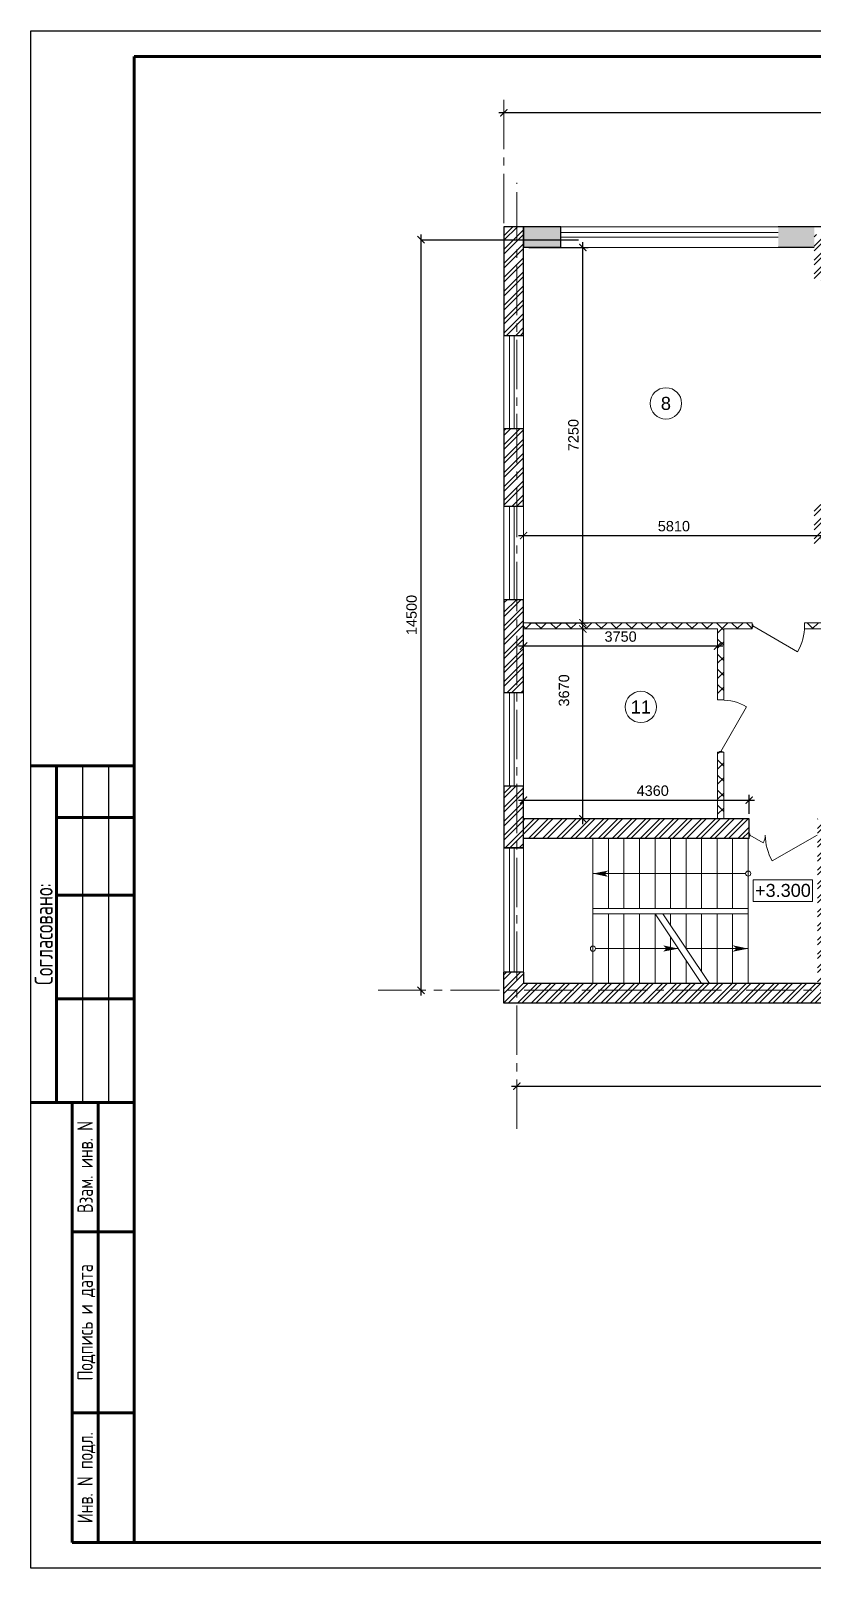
# Model space of a CAD drawing. Header units: millimetres. Extents: x 19315 to 19945, y -11469 to -10873.
# Drawn here: x 19315 to 19466.2, y -11169.6 to -10872.6 of the extents above; entities that cross this region are included whole.
import ezdxf
from ezdxf.enums import TextEntityAlignment as Align

# ---------------------------------------------------------------- set-up
doc = ezdxf.new("R2010")
doc.units = ezdxf.units.MM
for name, pattern in [('CENTER2', [28.575, 19.05, -3.175, 3.175, -3.175]), ('CONTINOUS', [0]), ('ОСЕВАЯ', [2, 1.25, -0.25, 0.25, -0.25])]:
    doc.linetypes.add(name, pattern=pattern)
doc.layers.add('0_FORMAT', color=7, linetype='Continuous')
for name, color, linetype, lineweight in [('OKNА', 153, 'Continuous', 0), ('Двери', 12, 'Continuous', 15), ('Лестн', 7, 'Continuous', 0), ('Наружные стены', 2, 'Continuous', 30), ('Наружные стены кирпич', 22, 'Continuous', 60), ('Оси', 7, 'ОСЕВАЯ', 0), ('Отметки', 7, 'Continuous', 0), ('Перегородки', 41, 'Continuous', 18), ('Размеры', 255, 'Continuous', 9), ('Штих планы', 7, 'Continuous', 0), ('штрих кирпич', 30, 'Continuous', 0), ('Экспликация', 255, 'Continuous', 15)]:
    doc.layers.add(name, color=color, linetype=linetype, lineweight=lineweight)
doc.styles.add('1', font='arial.ttf')
doc.styles.add('1- arial', font='arial.ttf')
doc.styles.add('Arial-прямой', font='arial.ttf')
doc.styles.add('Romans_0.7', font='romans.shx', dxfattribs={"width": 0.7, "height": 300})
doc.dimstyles.new('zhu m100', dxfattribs={"dimtxt": 2, "dimasz": 1.4, "dimexe": 1, "dimexo": 1, "dimgap": 0.8, "dimtad": 1, "dimlfac": 100, "dimzin": 12, "dimdsep": 46, "dimtxsty": '1', "dimblk": 'ARCHTICK', "dimcen": 0.09, "dimdle": 1, "dimclrd": 7, "dimclre": 7, "dimclrt": 7, "dimazin": 3, "dimtfac": 1, "dimtmove": 1, "dimatfit": 3, "dimfxl": 1, "dimtolj": 1, "dimtzin": 0, "dimarcsym": 0})

# ---------------------------------------------------------------- blocks, each defined once
blk = doc.blocks.new('_ArchTick')
at = {"color": 0, "linetype": 'ByBlock', "const_width": 0.15}
blk.add_lwpolyline([(-0.5, -0.5), (0.5, 0.5)], dxfattribs=at)
blk = doc.blocks.new('*D14')
at = {"layer": 'Defpoints', "color": 0, "linetype": 'CONTINOUS', "ltscale": 0.5, "transparency": 16777216}
for p in [(19408.93, -11076.48), (19709.94, -11076.48), (19709.94, -11076.48)]:
    blk.add_point(p, dxfattribs=at)
at = {"layer": 'Оси', "color": 7, "linetype": 'CONTINOUS', "lineweight": -2, "ltscale": 0.5, "transparency": 16777216}
blk.add_line((19407.93, -11076.48), (19710.94, -11076.48), dxfattribs=at)
at = {"layer": 'Оси', "color": 7, "linetype": 'CONTINOUS', "lineweight": -2, "ltscale": 0.5, "transparency": 16777216, "xscale": 1.4, "yscale": 1.4, "zscale": 1.4, "rotation": 180}
blk.add_blockref('_ArchTick', (19408.93, -11076.48), dxfattribs=at)
at = {"layer": 'Оси', "color": 7, "linetype": 'CONTINOUS', "lineweight": -2, "ltscale": 0.5, "transparency": 16777216, "xscale": 1.4, "yscale": 1.4, "zscale": 1.4}
blk.add_blockref('_ArchTick', (19709.94, -11076.48), dxfattribs=at)
at = {"layer": 'Оси', "color": 7, "linetype": 'CONTINOUS', "ltscale": 0.5, "transparency": 16777216, "insert": (19559.44, -11074.66), "char_height": 2, "attachment_point": 5, "style": 'Arial-прямой'}
blk.add_mtext('\\A1;30100.41', dxfattribs=at)
blk = doc.blocks.new('*D16')
at = {"layer": 'Defpoints', "color": 0, "linetype": 'CONTINOUS', "ltscale": 0.5, "transparency": 16777216}
for p in [(19390.42, -10912.97), (19390.42, -10912.97), (19390.42, -11057.97)]:
    blk.add_point(p, dxfattribs=at)
at = {"layer": 'Оси', "color": 7, "linetype": 'CONTINOUS', "lineweight": -2, "ltscale": 0.5, "transparency": 16777216}
blk.add_line((19390.42, -11058.97), (19390.42, -10911.97), dxfattribs=at)
at = {"layer": 'Оси', "color": 7, "linetype": 'CONTINOUS', "lineweight": -2, "ltscale": 0.5, "transparency": 16777216, "xscale": 1.4, "yscale": 1.4, "zscale": 1.4}
for p, rotation in [((19390.42, -10912.97), 90), ((19390.42, -11057.97), 270)]:
    blk.add_blockref('_ArchTick', p, dxfattribs=dict(at, rotation=rotation))
at = {"layer": 'Оси', "color": 7, "linetype": 'CONTINOUS', "ltscale": 0.5, "transparency": 16777216, "insert": (19388.6, -10985.47), "char_height": 2, "attachment_point": 5, "rotation": 90, "style": 'Arial-прямой'}
blk.add_mtext('\\A1;14500', dxfattribs=at)
blk = doc.blocks.new('*D20')
at = {"layer": 'Defpoints', "color": 0, "linetype": 'CONTINOUS', "ltscale": 0.5, "transparency": 16777216}
for p in [(19406.43, -10888.47), (19406.43, -10888.47), (19711.43, -10888.47)]:
    blk.add_point(p, dxfattribs=at)
at = {"layer": 'Оси', "color": 7, "linetype": 'CONTINOUS', "lineweight": -2, "ltscale": 0.5, "transparency": 16777216}
blk.add_line((19712.43, -10888.47), (19405.43, -10888.47), dxfattribs=at)
at = {"layer": 'Оси', "color": 7, "linetype": 'CONTINOUS', "lineweight": -2, "ltscale": 0.5, "transparency": 16777216, "xscale": 1.4, "yscale": 1.4, "zscale": 1.4, "rotation": 180}
blk.add_blockref('_ArchTick', (19406.43, -10888.47), dxfattribs=at)
at = {"layer": 'Оси', "color": 7, "linetype": 'CONTINOUS', "lineweight": -2, "ltscale": 0.5, "transparency": 16777216, "xscale": 1.4, "yscale": 1.4, "zscale": 1.4}
blk.add_blockref('_ArchTick', (19711.43, -10888.47), dxfattribs=at)
at = {"layer": 'Оси', "color": 7, "linetype": 'CONTINOUS', "ltscale": 0.5, "transparency": 16777216, "insert": (19558.93, -10886.65), "char_height": 2, "attachment_point": 5, "style": 'Arial-прямой'}
blk.add_mtext('\\A1;30500', dxfattribs=at)
blk = doc.blocks.new('*U9')
at = {"layer": '0_FORMAT'}
for p, q in [((0, 0), (0, 297)), ((0, 297), (630, 297)), ((10, 155), (10, 90)), ((15, 155), (15, 90)), ((20, 90), (8, 90)), ((630, 0), (0, 0))]:
    blk.add_line(p, q, dxfattribs=at)
at = {"layer": '0_FORMAT', "lineweight": 60}
for p, q in [((20, 5), (20, 292)), ((20, 292), (625, 292)), ((20, 155), (0, 155)), ((5, 155), (5, 90)), ((20, 145), (5, 145)), ((20, 130), (5, 130)), ((20, 110), (5, 110)), ((20, 90), (0, 90)), ((8, 5), (8, 90)), ((13, 5), (13, 90)), ((20, 65), (8, 65)), ((20, 30), (8, 30)), ((20, 5), (8, 5)), ((625, 5), (20, 5))]:
    blk.add_line(p, q, dxfattribs=at)
at = {"layer": '0_FORMAT', "style": 'Romans_0.7', "width": 0.7}
for s, height, p in [('Согласовано:', 3.5, (2.5, 122.5)), ('Взам. инв. N', 3, (10.5, 77.5)), ('Подпись и дата', 3, (10.5, 47.5)), ('Инв. N подл.', 3, (10.5, 17.5))]:
    blk.add_text(s, height=height, rotation=90, dxfattribs=at).set_placement(p, align=Align.MIDDLE_CENTER)
for tag, p in [('ДОЛЖНОСТЬ_1', (441.5, 32.5)), ('ФАМИЛИЯ_1', (460.5, 32.5)), ('ДОЛЖНОСТЬ_2', (441.5, 27.5)), ('ФАМИЛИЯ_2', (460.5, 27.5)), ('ДОЛЖНОСТЬ_3', (441.5, 22.5)), ('ФАМИЛИЯ_3', (460.5, 22.5)), ('ДОЛЖНОСТЬ_4', (441.5, 17.5)), ('ФАМИЛИЯ_4', (460.5, 17.5)), ('ДОЛЖНОСТЬ_5', (441.5, 12.5)), ('ФАМИЛИЯ_5', (460.5, 12.5)), ('ДОЛЖНОСТЬ_6', (441.5, 7.5)), ('ФАМИЛИЯ_6', (460.5, 7.5))]:
    blk.add_attdef(tag, text='', height=3, dxfattribs=at).set_placement(p, align=Align.MIDDLE_LEFT)
for tag, p in [('СТАДИЯ', (582.5, 25)), ('ЛИСТ', (597.5, 25)), ('ЛИСТОВ', (615, 25))]:
    blk.add_attdef(tag, text='', height=3, dxfattribs=at).set_placement(p, align=Align.MIDDLE_CENTER)
blk = doc.blocks.new('Экспл_Помещений')
at = {"layer": 'Экспликация'}
blk.add_circle((0, 0), 3, dxfattribs=at)
at = {"layer": 'Экспликация', "color": 0, "style": '1- arial', "flags": 12}
blk.add_attdef('№_ПОМЕЩЕНИЯ', text='', height=2.5, dxfattribs=at).set_placement((0, 0), align=Align.MIDDLE_CENTER)
blk = doc.blocks.new('*D31')
at = {"layer": 'Defpoints', "color": 0, "ltscale": 0.5, "transparency": 16777216}
for p in [(19453.83, -11021.24), (19410.23, -11024.87), (19453.83, -11024.87)]:
    blk.add_point(p, dxfattribs=at)
at = {"layer": 'Размеры', "color": 7, "lineweight": -2, "ltscale": 0.5, "transparency": 16777216}
for p, q in [((19409.23, -11021.24), (19454.83, -11021.24)), ((19410.23, -11023.87), (19410.23, -11020.24)), ((19453.83, -11023.87), (19453.83, -11020.24))]:
    blk.add_line(p, q, dxfattribs=at)
at = {"layer": 'Размеры', "color": 7, "lineweight": -2, "ltscale": 0.5, "transparency": 16777216, "xscale": 1.4, "yscale": 1.4, "zscale": 1.4, "rotation": 180}
blk.add_blockref('_ArchTick', (19410.23, -11021.24), dxfattribs=at)
at = {"layer": 'Размеры', "color": 7, "lineweight": -2, "ltscale": 0.5, "transparency": 16777216, "xscale": 1.4, "yscale": 1.4, "zscale": 1.4}
blk.add_blockref('_ArchTick', (19453.83, -11021.24), dxfattribs=at)
at = {"layer": 'Размеры', "color": 7, "ltscale": 0.5, "transparency": 16777216, "insert": (19435.19, -11019.42), "char_height": 2, "attachment_point": 5, "style": '1'}
blk.add_mtext('\\A1;4360', dxfattribs=at)
blk = doc.blocks.new('*D32')
at = {"layer": 'Defpoints', "color": 0, "ltscale": 0.5, "transparency": 16777216}
for p in [(19421.69, -10988.17), (19421.69, -10988.17), (19421.69, -11024.87)]:
    blk.add_point(p, dxfattribs=at)
at = {"layer": 'Размеры', "color": 7, "lineweight": -2, "ltscale": 0.5, "transparency": 16777216}
blk.add_line((19421.69, -11025.87), (19421.69, -10987.17), dxfattribs=at)
at = {"layer": 'Размеры', "color": 7, "lineweight": -2, "ltscale": 0.5, "transparency": 16777216, "xscale": 1.4, "yscale": 1.4, "zscale": 1.4}
for p, rotation in [((19421.69, -10988.17), 90), ((19421.69, -11024.87), 270)]:
    blk.add_blockref('_ArchTick', p, dxfattribs=dict(at, rotation=rotation))
at = {"layer": 'Размеры', "color": 7, "ltscale": 0.5, "transparency": 16777216, "insert": (19418.05, -11000.04), "char_height": 2, "attachment_point": 5, "rotation": 90, "style": '1'}
blk.add_mtext('\\A1;3670', dxfattribs=at)
blk = doc.blocks.new('*D33')
at = {"layer": 'Defpoints', "color": 0, "ltscale": 0.5, "transparency": 16777216}
for p in [(19468.33, -10964.12), (19410.23, -10970.14), (19468.33, -10970.14)]:
    blk.add_point(p, dxfattribs=at)
at = {"layer": 'Размеры', "color": 7, "lineweight": -2, "ltscale": 0.5, "transparency": 16777216}
for p, q in [((19468.33, -10965.12), (19468.33, -10971.14)), ((19409.23, -10970.14), (19469.33, -10970.14))]:
    blk.add_line(p, q, dxfattribs=at)
at = {"layer": 'Размеры', "color": 7, "lineweight": -2, "ltscale": 0.5, "transparency": 16777216, "xscale": 1.4, "yscale": 1.4, "zscale": 1.4, "rotation": 180}
blk.add_blockref('_ArchTick', (19410.23, -10970.14), dxfattribs=at)
at = {"layer": 'Размеры', "color": 7, "lineweight": -2, "ltscale": 0.5, "transparency": 16777216, "xscale": 1.4, "yscale": 1.4, "zscale": 1.4}
blk.add_blockref('_ArchTick', (19468.33, -10970.14), dxfattribs=at)
at = {"layer": 'Размеры', "color": 7, "ltscale": 0.5, "transparency": 16777216, "insert": (19439.28, -10968.32), "char_height": 2, "attachment_point": 5, "style": '1'}
blk.add_mtext('\\A1;5810', dxfattribs=at)
blk = doc.blocks.new('*D38')
at = {"layer": 'Defpoints', "color": 0, "ltscale": 0.5, "transparency": 16777216}
for p in [(19410.23, -10991.47), (19410.23, -10991.47), (19447.73, -10991.47)]:
    blk.add_point(p, dxfattribs=at)
at = {"layer": 'Размеры', "color": 7, "lineweight": -2, "ltscale": 0.5, "transparency": 16777216}
blk.add_line((19448.73, -10991.47), (19409.23, -10991.47), dxfattribs=at)
at = {"layer": 'Размеры', "color": 7, "lineweight": -2, "ltscale": 0.5, "transparency": 16777216, "xscale": 1.4, "yscale": 1.4, "zscale": 1.4, "rotation": 180}
blk.add_blockref('_ArchTick', (19410.23, -10991.47), dxfattribs=at)
at = {"layer": 'Размеры', "color": 7, "lineweight": -2, "ltscale": 0.5, "transparency": 16777216, "xscale": 1.4, "yscale": 1.4, "zscale": 1.4}
blk.add_blockref('_ArchTick', (19447.73, -10991.47), dxfattribs=at)
at = {"layer": 'Размеры', "color": 7, "ltscale": 0.5, "transparency": 16777216, "insert": (19428.98, -10989.65), "char_height": 2, "attachment_point": 5, "style": '1'}
blk.add_mtext('\\A1;3750', dxfattribs=at)
blk = doc.blocks.new('*D77')
at = {"layer": 'Defpoints', "color": 0, "ltscale": 0.5, "transparency": 16777216}
for p in [(19410.23, -10914.47), (19421.69, -10914.47), (19410.23, -10986.97)]:
    blk.add_point(p, dxfattribs=at)
at = {"layer": 'Размеры', "color": 7, "lineweight": -2, "ltscale": 0.5, "transparency": 16777216}
for p, q in [((19411.23, -10914.47), (19422.69, -10914.47)), ((19421.69, -10987.97), (19421.69, -10913.47)), ((19411.23, -10986.97), (19422.69, -10986.97))]:
    blk.add_line(p, q, dxfattribs=at)
at = {"layer": 'Размеры', "color": 7, "lineweight": -2, "ltscale": 0.5, "transparency": 16777216, "xscale": 1.4, "yscale": 1.4, "zscale": 1.4}
for p, rotation in [((19421.69, -10914.47), 90), ((19421.69, -10986.97), 270)]:
    blk.add_blockref('_ArchTick', p, dxfattribs=dict(at, rotation=rotation))
at = {"layer": 'Размеры', "color": 7, "ltscale": 0.5, "transparency": 16777216, "insert": (19419.87, -10950.72), "char_height": 2, "attachment_point": 5, "rotation": 90, "style": '1'}
blk.add_mtext('\\A1;7250', dxfattribs=at)

msp = doc.modelspace()

# ---------------------------------------------------------------- hatches: boundary and pattern name
at = {"layer": 'Штих планы'}
h = msp.add_hatch(dxfattribs=at)
h.set_pattern_fill('ANSI36', color=256, scale=0.5, style=0)
h.set_pattern_definition([(45, (19624.4339, -10912.9867), (0.841899, 3.086963), [3.96875, -0.79375, 0, -0.79375])])
h.paths.add_polyline_path([(19633.43391, -10910.47107), (19620.03462, -10910.47187), (19620.03462, -10912.97113), (19633.43391, -10912.97113)])
h.paths.add_polyline_path([(19633.43391, -10912.97113), (19620.03462, -10912.97113), (19620.03462, -10914.4711), (19633.43391, -10914.47107)])
h.paths.add_polyline_path([(19537.43391, -10910.47113), (19531.48391, -10910.47113), (19531.48391, -10911.97116), (19531.48391, -10912.97113), (19537.43391, -10912.97113)])
h.paths.add_polyline_path([(19537.43391, -10912.97113), (19531.48391, -10912.97113), (19531.48391, -10914.47116), (19537.43391, -10914.4711)])
h.paths.add_polyline_path([(19526.38391, -10912.97113), (19519.43391, -10912.97113), (19519.43391, -10914.4711), (19526.38391, -10914.4711)])
h.paths.add_polyline_path([(19526.38391, -10911.97116), (19526.38391, -10910.47113), (19519.43391, -10910.47113), (19519.43391, -10912.97113), (19526.38391, -10912.97113)])
h.paths.add_polyline_path([(19477.43391, -10912.97113), (19471.48391, -10912.97113), (19471.48391, -10914.47116), (19477.43391, -10914.4711)])
h.paths.add_polyline_path([(19477.43391, -10910.47113), (19471.48391, -10910.47113), (19471.48391, -10911.97116), (19471.48391, -10912.97113), (19477.43391, -10912.97113)])
h.paths.add_polyline_path([(19466.38391, -10910.47113), (19459.43391, -10910.47113), (19459.43391, -10912.97113), (19466.38391, -10912.97113), (19466.38391, -10911.97116)])
h.paths.add_polyline_path([(19466.38391, -10912.97113), (19459.43391, -10912.97113), (19459.43391, -10914.4711), (19466.38391, -10914.47116)])
h.paths.add_polyline_path([(19690.43391, -10910.4711), (19666.43391, -10910.47113), (19666.43391, -10912.97113), (19690.43391, -10912.97113)])
h.paths.add_polyline_path([(19690.43391, -10912.97113), (19666.43391, -10912.97113), (19666.43391, -10914.4711), (19690.43391, -10914.4711)])
h.paths.add_polyline_path([(19707.63391, -10910.47113), (19699.43391, -10910.47113), (19699.43391, -10912.97113), (19707.63391, -10912.97113)])
h.paths.add_polyline_path([(19707.63391, -10912.97113), (19699.43391, -10912.97113), (19699.43391, -10914.4711), (19707.63391, -10914.4711)])
h.paths.add_polyline_path([(19417.43391, -10910.47113), (19410.23391, -10910.47113), (19410.23391, -10912.97113), (19417.43391, -10912.97113)])
h.paths.add_polyline_path([(19417.43391, -10912.97113), (19410.23391, -10912.97113), (19410.23391, -10914.4711), (19417.43391, -10914.4711)])
h.paths.add_polyline_path([(19553.93391, -10910.47113), (19546.43391, -10910.47113), (19546.43391, -10912.97113), (19553.93391, -10912.97113)])
h.paths.add_polyline_path([(19553.93391, -10912.97113), (19546.43391, -10912.97113), (19546.43391, -10914.4711), (19553.93391, -10914.4711)])
h.paths.add_polyline_path([(19570.43391, -10912.97113), (19562.93391, -10912.97113), (19562.93391, -10914.4711), (19570.43391, -10914.4711)])
h.paths.add_polyline_path([(19570.43391, -10910.47113), (19562.93391, -10910.47113), (19562.93391, -10912.97113), (19570.43391, -10912.97113)])
h.paths.add_polyline_path([(19587.03391, -10910.47113), (19579.43391, -10910.47113), (19579.43391, -10912.97113), (19587.03391, -10912.97113), (19587.03391, -10911.97116)])
h.paths.add_polyline_path([(19587.03391, -10912.97113), (19579.43391, -10912.97113), (19579.43391, -10914.4711), (19587.03391, -10914.4711)])
h.paths.add_polyline_path([(19592.83317, -10912.97113), (19590.83391, -10912.97113), (19590.83391, -10914.4711), (19592.83317, -10914.47184)])
h.paths.add_polyline_path([(19592.83317, -10910.47113), (19590.83391, -10910.47113), (19590.83391, -10911.97116), (19590.83391, -10912.97113), (19592.83317, -10912.97113)])
h.paths.add_polyline_path([(19647.03391, -10912.97113), (19645.43391, -10912.97113), (19645.43391, -10914.47107), (19647.03391, -10914.4711)])
h.paths.add_polyline_path([(19647.03391, -10910.47113), (19645.43391, -10910.47107), (19645.43391, -10912.97113), (19647.03391, -10912.97113), (19647.03391, -10911.97116)])
h.paths.add_polyline_path([(19657.43391, -10910.47113), (19650.83391, -10910.47113), (19650.83391, -10911.97116), (19650.83391, -10912.97113), (19657.43391, -10912.97113)])
h.paths.add_polyline_path([(19657.43391, -10912.97113), (19650.83391, -10912.97113), (19650.83391, -10914.4711), (19657.43391, -10914.4711)])
h = msp.add_hatch(dxfattribs=at)
h.set_pattern_fill('ANSI37', color=256, scale=0.65, style=0)
h.set_pattern_definition([(45, (19469.0377, -10938.463), (-1.459292, 1.459292), []), (135, (19469.0377, -10938.463), (-1.459292, -1.459292), [])])
h.paths.add_polyline_path([(19469.53391, -10920.97116), (19468.93391, -10920.97116), (19468.93391, -10964.12113), (19469.53391, -10964.12113)])
h.paths.add_polyline_path([(19468.93391, -10920.97116), (19468.33391, -10920.97116), (19468.33391, -10964.12113), (19468.93391, -10964.12113)])
h.paths.add_polyline_path([(19529.53391, -10920.97116), (19528.93391, -10920.97116), (19528.93391, -10964.12113), (19529.53391, -10964.12113)])
h.paths.add_polyline_path([(19528.93391, -10920.97116), (19528.33391, -10920.97116), (19528.33391, -10964.12113), (19528.93391, -10964.12113)])
h.paths.add_polyline_path([(19549.93391, -10986.97116), (19529.53391, -10986.97116), (19529.53391, -10971.82113), (19528.93391, -10971.82113), (19528.93391, -10988.17116), (19549.93391, -10988.17116)])
h.paths.add_polyline_path([(19528.93391, -10971.82113), (19528.33391, -10971.82113), (19528.33391, -10986.97116), (19500.03391, -10986.97116), (19500.03391, -10988.17116), (19528.93391, -10988.17116)])
h.paths.add_polyline_path([(19489.93391, -10986.97116), (19469.53391, -10986.97116), (19469.53391, -10971.82113), (19468.93391, -10971.82113), (19468.93391, -10988.17116), (19489.93391, -10988.17116)])
h.paths.add_polyline_path([(19468.93391, -10971.82113), (19468.33391, -10971.82113), (19468.33391, -10986.97116), (19464.53391, -10986.97116), (19464.53391, -10988.17116), (19468.93391, -10988.17116)])
h.paths.add_polyline_path([(19448.93391, -11011.97113), (19447.73391, -11011.97113), (19447.73391, -11024.87113), (19448.93391, -11024.87113)])
h.paths.add_polyline_path([(19448.93391, -10988.17116), (19454.43391, -10988.17116), (19454.43391, -10986.97116), (19410.23391, -10986.97116), (19410.23391, -10988.17116), (19447.73391, -10988.17116), (19447.73391, -11001.87113), (19448.93391, -11001.87113)])
h.paths.add_polyline_path([(19587.03391, -10986.97116), (19560.03391, -10986.97116), (19560.03391, -10988.17116), (19560.64719, -10988.17116), (19587.03391, -10988.17116)])
h.paths.add_polyline_path([(19581.53391, -11007.57116), (19558.33391, -11007.57116), (19558.33391, -11019.77113), (19559.53391, -11019.77113), (19559.53391, -11008.77116), (19581.53391, -11008.77116)])
h.paths.add_polyline_path([(19631.23391, -11007.57116), (19625.63391, -11007.57116), (19625.63391, -11008.77116), (19630.03391, -11008.77116), (19630.03391, -11024.87113), (19631.23391, -11024.87113)])
h.paths.add_polyline_path([(19664.93391, -10988.17116), (19663.73391, -10988.17116), (19663.73391, -11001.87113), (19664.93391, -11001.87113)])
h.paths.add_polyline_path([(19664.93391, -11011.97113), (19663.73391, -11011.97113), (19663.73391, -11024.87113), (19664.93391, -11024.87113)])
at = {"layer": 'штрих кирпич'}
h = msp.add_hatch(dxfattribs=at)
h.set_pattern_fill('ANSI32', color=256, scale=0.2, style=0)
h.set_pattern_definition([(45, (10410.9705, -8088.7454), (-1.3470384, 1.3470384), []), (45, (10411.8685, -8088.7454), (-1.3470384, 1.3470384), [])])
h.paths.add_polyline_path([(19711.43391, -10982.47113), (19708.93391, -10982.47113), (19708.93391, -10991.47113), (19711.43317, -10991.47113)])
h.paths.add_polyline_path([(19708.93391, -10982.47113), (19707.63391, -10982.47113), (19707.63317, -10991.47113), (19708.93391, -10991.47113)])
h.paths.add_polyline_path([(19711.43317, -10949.47113), (19708.93391, -10949.47113), (19708.93391, -10964.47113), (19711.43317, -10964.47113)])
h.paths.add_polyline_path([(19708.93391, -10949.47113), (19707.63317, -10949.47113), (19707.63317, -10964.47113), (19708.93391, -10964.47113)])
h.paths.add_polyline_path([(19708.93391, -10912.97113), (19707.63391, -10912.97113), (19707.63391, -10922.47113), (19708.93391, -10922.47113)])
h.paths.add_polyline_path([(19711.43391, -10912.97113), (19708.93391, -10912.97113), (19708.93391, -10922.47113), (19711.43391, -10922.47113)])
h.paths.add_polyline_path([(19711.43391, -10910.47113), (19708.93391, -10910.47113), (19708.93391, -10912.97113), (19711.43391, -10912.97113)])
h.paths.add_polyline_path([(19708.93391, -10910.47113), (19707.63391, -10910.47113), (19707.63391, -10912.97113), (19708.93391, -10912.97113)])
h.paths.add_polyline_path([(19708.93391, -11027.97113), (19707.63317, -11027.97113), (19707.63317, -11030.47113), (19708.93391, -11030.47113)])
h.paths.add_polyline_path([(19711.43317, -11027.97113), (19708.93391, -11027.97113), (19708.93391, -11030.47113), (19711.43317, -11030.47113)])
h.paths.add_polyline_path([(19711.43317, -11018.47113), (19708.93391, -11018.47113), (19708.93391, -11027.97113), (19711.43317, -11027.97113)])
h.paths.add_polyline_path([(19708.93391, -11018.47113), (19707.63317, -11018.47113), (19707.63317, -11027.97113), (19708.93391, -11027.97113)])
h.paths.add_polyline_path([(19408.93391, -10949.47113), (19406.43317, -10949.47113), (19406.43317, -10964.47113), (19408.93391, -10964.47113)])
h.paths.add_polyline_path([(19410.23317, -11018.47113), (19408.93391, -11018.47113), (19408.93391, -11027.97113), (19410.23317, -11027.97113)])
h.paths.add_polyline_path([(19408.93391, -11018.47113), (19406.43317, -11018.47113), (19406.43317, -11027.97113), (19408.93391, -11027.97113)])
h.paths.add_polyline_path([(19410.23317, -10982.47113), (19408.93391, -10982.47113), (19408.93391, -11000.47113), (19410.23317, -11000.47113)])
h.paths.add_polyline_path([(19408.93391, -10982.47113), (19406.43317, -10982.47113), (19406.43317, -11000.47113), (19408.93391, -11000.47113)])
h.paths.add_polyline_path([(19410.23317, -10949.47113), (19408.93391, -10949.47113), (19408.93391, -10964.47113), (19410.23317, -10964.47113)])
h.paths.add_polyline_path([(19588.93391, -11049.97113), (19586.38391, -11049.97113), (19586.38391, -11057.97113), (19588.93391, -11057.97113)])
h.paths.add_polyline_path([(19591.48391, -11049.97113), (19588.93391, -11049.97113), (19588.93391, -11057.97113), (19591.48391, -11057.97113)])
h.paths.add_polyline_path([(19591.48391, -11057.97113), (19588.93391, -11057.97113), (19588.93391, -11058.97113), (19591.48391, -11058.97113)])
h.paths.add_polyline_path([(19588.93391, -11057.97113), (19586.38391, -11057.97113), (19586.38391, -11058.97113), (19588.93391, -11058.97113)])
h.paths.add_polyline_path([(19586.38391, -11057.97113), (19528.93391, -11057.97113), (19528.93391, -11060.47113), (19586.38391, -11060.47113), (19586.38391, -11058.97113)])
h.paths.add_polyline_path([(19586.38391, -11056.67113), (19528.93391, -11056.67113), (19528.93391, -11057.97113), (19586.38391, -11057.97113)])
h.paths.add_polyline_path([(19631.93391, -11057.97113), (19591.48391, -11057.97113), (19591.48391, -11058.97113), (19591.48391, -11060.47113), (19631.93391, -11060.47113)])
h.paths.add_polyline_path([(19631.93391, -11056.67113), (19591.48391, -11056.67113), (19591.48391, -11057.97113), (19631.93391, -11057.97113)])
h.paths.add_polyline_path([(19528.93391, -10911.97116), (19526.38391, -10911.97116), (19526.38391, -10912.97113), (19528.93391, -10912.97113)])
h.paths.add_polyline_path([(19531.48391, -10911.97116), (19528.93391, -10911.97116), (19528.93391, -10912.97113), (19531.48391, -10912.97113)])
h.paths.add_polyline_path([(19531.48391, -10912.97113), (19528.93391, -10912.97113), (19528.93391, -10920.97116), (19531.48391, -10920.97116)])
h.paths.add_polyline_path([(19528.93391, -10912.97113), (19526.38391, -10912.97113), (19526.38391, -10920.97116), (19528.93391, -10920.97116)])
h.paths.add_polyline_path([(19468.93391, -10911.97116), (19466.38391, -10911.97116), (19466.38391, -10912.97113), (19468.93391, -10912.97113)])
h.paths.add_polyline_path([(19471.48391, -10911.97116), (19468.93391, -10911.97116), (19468.93391, -10912.97113), (19471.48391, -10912.97113)])
h.paths.add_polyline_path([(19471.48391, -10912.97113), (19468.93391, -10912.97113), (19468.93391, -10920.97116), (19471.48391, -10920.97116)])
h.paths.add_polyline_path([(19468.93391, -10912.97113), (19466.38391, -10912.97113), (19466.38391, -10920.97116), (19468.93391, -10920.97116)])
h.paths.add_polyline_path([(19471.48391, -10964.12113), (19468.93391, -10964.12113), (19468.93391, -10967.97113), (19471.48391, -10967.97113)])
h.paths.add_polyline_path([(19468.93391, -10964.12113), (19466.38391, -10964.12113), (19466.38391, -10967.97113), (19468.93391, -10967.97113)])
h.paths.add_polyline_path([(19468.93391, -10967.97113), (19466.38391, -10967.97113), (19466.38391, -10971.82113), (19468.93391, -10971.82113)])
h.paths.add_polyline_path([(19471.48391, -10967.97113), (19468.93391, -10967.97113), (19468.93391, -10971.82113), (19471.48391, -10971.82113)])
h.paths.add_polyline_path([(19528.93391, -10964.12113), (19526.38391, -10964.12113), (19526.38391, -10967.97113), (19528.93391, -10967.97113)])
h.paths.add_polyline_path([(19531.48391, -10964.12113), (19528.93391, -10964.12113), (19528.93391, -10967.97113), (19531.48391, -10967.97113)])
h.paths.add_polyline_path([(19531.48391, -10967.97113), (19528.93391, -10967.97113), (19528.93391, -10971.82113), (19531.48391, -10971.82113)])
h.paths.add_polyline_path([(19528.93391, -10967.97113), (19526.38391, -10967.97113), (19526.38391, -10971.82113), (19528.93391, -10971.82113)])
h.paths.add_polyline_path([(19408.93391, -11027.97113), (19406.43391, -11027.97113), (19406.43391, -11030.47113), (19408.93391, -11030.47113)])
h.paths.add_polyline_path([(19410.23391, -11027.97113), (19408.93391, -11027.97113), (19408.93391, -11030.47113), (19410.23391, -11030.47113)])
h.paths.add_polyline_path([(19408.93391, -11054.47113), (19406.43391, -11054.47113), (19406.43391, -11057.97113), (19408.93391, -11057.97113)])
h.paths.add_polyline_path([(19410.23391, -11054.47113), (19408.93391, -11054.47113), (19408.93391, -11057.97113), (19468.93391, -11057.97113), (19468.93391, -11056.67113), (19410.23391, -11056.67113)])
h.paths.add_polyline_path([(19468.93391, -11057.97113), (19408.93391, -11057.97113), (19408.93391, -11060.47113), (19468.93391, -11060.47113)])
h.paths.add_polyline_path([(19708.93391, -11054.47113), (19707.63391, -11054.47113), (19707.63391, -11056.67113), (19648.93391, -11056.67113), (19648.93391, -11057.97113), (19708.93391, -11057.97113)])
h.paths.add_polyline_path([(19711.43391, -11054.47113), (19708.93391, -11054.47113), (19708.93391, -11057.97113), (19711.43391, -11057.97113)])
h.paths.add_polyline_path([(19711.43391, -11057.97113), (19708.93391, -11057.97113), (19708.93391, -11060.47113), (19711.43391, -11060.47113)])
h.paths.add_polyline_path([(19648.93391, -10911.97116), (19647.03391, -10911.97116), (19647.03391, -10912.97113), (19648.93391, -10912.97113)])
h.paths.add_polyline_path([(19650.83391, -10911.97116), (19648.93391, -10911.97116), (19648.93391, -10912.97113), (19650.83391, -10912.97113)])
h.paths.add_polyline_path([(19650.83391, -10912.97113), (19648.93391, -10912.97113), (19648.93391, -10920.97116), (19649.18391, -10920.97116), (19650.83391, -10920.97116)])
h.paths.add_polyline_path([(19648.93391, -10912.97113), (19647.03391, -10912.97113), (19647.03391, -10920.97116), (19648.93391, -10920.97116)])
h.paths.add_polyline_path([(19650.83391, -10931.07116), (19648.93391, -10931.07116), (19648.93391, -10967.97113), (19650.83391, -10967.97113)])
h.paths.add_polyline_path([(19648.93391, -10931.07116), (19647.03391, -10931.07116), (19647.03391, -10967.97113), (19648.93391, -10967.97113)])
h.paths.add_polyline_path([(19650.83391, -10967.97113), (19648.93391, -10967.97113), (19648.93391, -10988.17116), (19650.83391, -10988.17116)])
h.paths.add_polyline_path([(19648.93391, -10967.97113), (19647.03391, -10967.97113), (19647.03391, -10988.17116), (19648.93391, -10988.17116)])
h.paths.add_polyline_path([(19707.63391, -11024.87113), (19648.93391, -11024.87113), (19648.93391, -11027.97113), (19707.63391, -11027.97113)])
h.paths.add_polyline_path([(19707.63391, -11027.97113), (19648.93391, -11027.97113), (19648.93391, -11028.67113), (19707.63391, -11028.67113)])
h.paths.add_polyline_path([(19648.93391, -11024.87113), (19647.03391, -11024.87113), (19647.03391, -11027.97113), (19648.93391, -11027.97113)])
h.paths.add_polyline_path([(19648.93391, -11027.97113), (19647.03391, -11027.97113), (19647.03391, -11028.22113), (19647.03391, -11028.67113), (19648.93391, -11028.67113)])
h.paths.add_polyline_path([(19648.93391, -11056.67113), (19631.93391, -11056.67113), (19631.93391, -11057.97113), (19648.93391, -11057.97113)])
h.paths.add_polyline_path([(19648.93391, -11057.97113), (19631.93391, -11057.97113), (19631.93391, -11060.47113), (19648.93391, -11060.47113)])
h.paths.add_polyline_path([(19708.93391, -11057.97113), (19648.93391, -11057.97113), (19648.93391, -11060.47113), (19708.93391, -11060.47113)])
h.paths.add_polyline_path([(19453.83391, -11024.87113), (19410.23391, -11024.87113), (19410.23391, -11027.97113), (19453.83391, -11027.97113), (19453.83391, -11027.72113)])
h.paths.add_polyline_path([(19453.83391, -11027.97113), (19410.23391, -11027.97113), (19410.23391, -11028.67113), (19453.83391, -11028.67113)])
h.paths.add_polyline_path([(19408.93391, -11057.97113), (19406.43391, -11057.97113), (19406.43391, -11060.47113), (19408.93391, -11060.47113)])
h.paths.add_polyline_path([(19468.93391, -11027.97113), (19467.03391, -11027.97113), (19467.03391, -11056.67113), (19468.93391, -11056.67113)])
h.paths.add_polyline_path([(19470.83391, -11027.97113), (19468.93391, -11027.97113), (19468.93391, -11056.67113), (19470.83391, -11056.67113)])
h.paths.add_polyline_path([(19470.83391, -11024.87113), (19468.93391, -11024.87113), (19468.93391, -11027.97113), (19470.83391, -11027.97113)])
h.paths.add_polyline_path([(19468.93391, -11024.87113), (19467.03391, -11024.87113), (19467.03391, -11027.97113), (19468.93391, -11027.97113)])
h.paths.add_polyline_path([(19528.93391, -11057.97113), (19468.93391, -11057.97113), (19468.93391, -11060.47113), (19528.93391, -11060.47113)])
h.paths.add_polyline_path([(19528.93391, -11056.67113), (19468.93391, -11056.67113), (19468.93391, -11057.97113), (19528.93391, -11057.97113)])
h.paths.add_polyline_path([(19530.83391, -11027.97113), (19528.93391, -11027.97113), (19528.93391, -11056.67113), (19530.83391, -11056.67113)])
h.paths.add_polyline_path([(19528.93391, -11027.97113), (19527.03391, -11027.97113), (19527.03391, -11056.67113), (19528.93391, -11056.67113)])
h.paths.add_polyline_path([(19528.93391, -11024.87113), (19527.03391, -11024.87113), (19527.03391, -11027.97113), (19528.93391, -11027.97113)])
h.paths.add_polyline_path([(19530.83391, -11024.87113), (19528.93391, -11024.87113), (19528.93391, -11027.97113), (19530.83391, -11027.97113)])
h.paths.add_polyline_path([(19633.83391, -11028.22113), (19633.83391, -11027.97113), (19631.93391, -11027.97113), (19631.93391, -11056.67113), (19633.83391, -11056.67113)])
h.paths.add_polyline_path([(19631.93391, -11027.97113), (19630.03391, -11027.97113), (19630.03391, -11056.67113), (19631.93391, -11056.67113)])
h.paths.add_polyline_path([(19631.93391, -11024.87113), (19630.03391, -11024.87113), (19630.03391, -11027.97113), (19631.93391, -11027.97113)])
h.paths.add_polyline_path([(19633.83391, -11024.87113), (19631.93391, -11024.87113), (19631.93391, -11027.97113), (19633.83391, -11027.97113), (19633.83391, -11027.72113)])
h.paths.add_polyline_path([(19588.93391, -10967.97113), (19587.03391, -10967.97113), (19587.03391, -10988.17116), (19588.93391, -10988.17116)])
h.paths.add_polyline_path([(19590.83391, -10967.97113), (19588.93391, -10967.97113), (19588.93391, -10988.17116), (19590.83391, -10988.17116)])
h.paths.add_polyline_path([(19588.93391, -10912.97113), (19587.03391, -10912.97113), (19587.03391, -10967.97113), (19588.93391, -10967.97113)])
h.paths.add_polyline_path([(19590.83391, -10912.97113), (19588.93391, -10912.97113), (19588.93391, -10967.97113), (19590.83391, -10967.97113)])
h.paths.add_polyline_path([(19588.93391, -10911.97116), (19587.03391, -10911.97116), (19587.03391, -10912.97113), (19588.93391, -10912.97113)])
h.paths.add_polyline_path([(19590.83391, -10911.97116), (19588.93391, -10911.97116), (19588.93391, -10912.97113), (19590.83391, -10912.97113)])
h.paths.add_polyline_path([(19410.23317, -10931.47113), (19406.43391, -10931.47113), (19406.43391, -10910.47113), (19410.23317, -10910.47113)])

# ---------------------------------------------------------------- linework, layer by layer
at = {"ltscale": 0.5}
msp.add_line((19390.42231, -10912.97113), (19420.85422, -10912.97113), dxfattribs=at)
at = {"layer": 'OKNА'}
for p, q in [((19417.43391, -10911.5711), (19459.43391, -10911.5711)), ((19417.43391, -10912.4711), (19459.43391, -10912.4711)), ((19407.53317, -10931.47113), (19407.53317, -10949.47113)), ((19408.43317, -10931.47113), (19408.43317, -10949.47113)), ((19407.53317, -10964.47113), (19407.53317, -10982.47113)), ((19408.43317, -10964.47113), (19408.43317, -10982.47113)), ((19407.53317, -11000.47113), (19407.53317, -11018.47113)), ((19408.43317, -11000.47113), (19408.43317, -11018.47113)), ((19407.53317, -11030.47113), (19407.53317, -11054.47113)), ((19408.43317, -11030.47113), (19408.43317, -11054.47113))]:
    msp.add_line(p, q, dxfattribs=at)
at = {"layer": 'Двери'}
for p, q in [((19454.53391, -10987.57116), (19463.19416, -10992.57116)), ((19448.33391, -11011.87113), (19453.33391, -11003.21088)), ((19453.93391, -11027.97113), (19456.53199, -11029.47113)), ((19466.93391, -11027.97113), (19458.27366, -11032.97113))]:
    msp.add_line(p, q, dxfattribs=at)
for points in [[(19454.53391, -10987.82116), (19454.53391, -10987.32116), (19454.43391, -10987.32116), (19454.43391, -10987.82116)], [(19448.08391, -11011.87113), (19448.58391, -11011.87113), (19448.58391, -11011.97113), (19448.08391, -11011.97113)], [(19453.93391, -11028.22113), (19453.93391, -11027.72113), (19453.83391, -11027.72113), (19453.83391, -11028.22113)]]:
    msp.add_lwpolyline(points, close=True, dxfattribs=at)
at = {"layer": 'Двери', "ltscale": 0.5}
for centre, radius, start, end in [((19454.53391, -10987.57116), 10, 330, 360), ((19448.33391, -11011.87113), 10, 60, 90), ((19453.93391, -11027.97113), 3, 330, 0), ((19466.93391, -11027.97113), 10, 180, 210)]:
    msp.add_arc(centre, radius, start, end, dxfattribs=at)
at = {"layer": 'Лестн', "ltscale": 10}
for p, q in [((19423.63391, -11028.67113), (19423.63391, -11042.17113)), ((19426.63391, -11028.67113), (19426.63391, -11042.17113)), ((19429.63391, -11028.67113), (19429.63391, -11042.17113)), ((19432.63391, -11028.67113), (19432.63391, -11042.17113)), ((19435.63391, -11028.67113), (19435.63391, -11042.17113)), ((19438.63391, -11028.67113), (19438.63391, -11042.17113)), ((19441.63391, -11028.67113), (19441.63391, -11042.17113)), ((19444.63391, -11028.67113), (19444.63391, -11042.17113)), ((19447.63391, -11028.67113), (19447.63391, -11042.17113)), ((19450.63391, -11028.67113), (19450.63391, -11042.17113)), ((19453.63391, -11028.67113), (19453.63391, -11042.17113)), ((19423.63391, -11042.17113), (19423.63391, -11043.17113)), ((19423.63391, -11042.17113), (19453.63391, -11042.17113)), ((19453.63391, -11042.17113), (19453.63391, -11043.17113)), ((19423.63391, -11043.17113), (19453.63391, -11043.17113)), ((19423.63391, -11056.67113), (19423.63391, -11043.17113)), ((19426.63391, -11056.67113), (19426.63391, -11043.17113)), ((19429.63391, -11056.67113), (19429.63391, -11043.17113)), ((19432.63391, -11056.67113), (19432.63391, -11043.17113)), ((19435.63391, -11056.67113), (19435.63391, -11043.17113)), ((19438.63391, -11045.42113), (19438.63391, -11043.17113)), ((19441.63391, -11049.92113), (19441.63391, -11043.17113)), ((19444.63391, -11054.42113), (19444.63391, -11043.17113)), ((19447.63391, -11056.67113), (19447.63391, -11043.17113)), ((19450.63391, -11056.67113), (19450.63391, -11043.17113)), ((19453.63391, -11056.67113), (19453.63391, -11043.17113)), ((19438.63391, -11056.67113), (19438.63391, -11047.67113)), ((19441.63391, -11056.67113), (19441.63391, -11052.17113))]:
    msp.add_line(p, q, dxfattribs=at)
at = {"layer": 'Лестн'}
for p, q in [((19453.13391, -11035.42125), (19423.63391, -11035.42113)), ((19435.63391, -11043.17113), (19444.63391, -11056.67113)), ((19437.13391, -11043.17113), (19446.13391, -11056.67113)), ((19440.13391, -11049.92113), (19424.13391, -11049.92113)), ((19453.63391, -11049.92113), (19441.63391, -11049.92113))]:
    msp.add_line(p, q, dxfattribs=at)
for centre in [(19453.63391, -11035.42113), (19423.63391, -11049.92113)]:
    msp.add_circle(centre, 0.5, dxfattribs=at)
at = {"layer": 'Лестн', "lineweight": 0}
for points in [[(19423.63391, -11035.42113), (19426.57777, -11034.84347), (19425.93737, -11035.44123)], [(19423.63391, -11035.42113), (19426.56724, -11036.05008), (19425.93737, -11035.44123)], [(19440.13391, -11049.92113), (19437.19005, -11050.49879), (19437.83045, -11049.90103)], [(19440.13391, -11049.92113), (19437.20058, -11049.29218), (19437.83045, -11049.90103)], [(19453.63391, -11049.92113), (19450.69005, -11050.49879), (19451.33045, -11049.90103)], [(19453.63391, -11049.92113), (19450.70058, -11049.29218), (19451.33045, -11049.90103)]]:
    msp.add_solid(points, dxfattribs=at)
at = {"layer": 'Наружные стены'}
for p, q in [((19410.23317, -10910.47113), (19410.23317, -10914.47113)), ((19417.43391, -10910.47113), (19410.23391, -10910.47113)), ((19417.43391, -10914.4711), (19417.43391, -10910.4711)), ((19477.43391, -10910.47113), (19459.43391, -10910.47113)), ((19417.43391, -10914.4711), (19410.23391, -10914.4711)), ((19466.38391, -10914.47116), (19459.43391, -10914.4711))]:
    msp.add_line(p, q, dxfattribs=at)
at = {"layer": 'Наружные стены', "lineweight": 15}
for p, q in [((19459.43391, -10910.4711), (19417.43391, -10910.4711)), ((19417.43391, -10914.4711), (19459.43391, -10914.4711)), ((19406.43317, -10931.47113), (19406.43317, -10949.47113)), ((19410.23317, -10931.47113), (19410.23317, -10949.47113)), ((19406.43317, -10964.47113), (19406.43317, -10982.47113)), ((19410.23317, -10964.47113), (19410.23317, -10982.47113)), ((19406.43317, -11000.47113), (19406.43317, -11018.47113)), ((19410.23317, -11000.47113), (19410.23317, -11018.47113)), ((19406.43317, -11030.47113), (19406.43317, -11054.47113)), ((19410.23317, -11030.47113), (19410.23317, -11054.47113))]:
    msp.add_line(p, q, dxfattribs=at)
at = {"layer": 'Наружные стены кирпич', "lineweight": 30}
for p, q in [((19410.23317, -10910.47113), (19406.43317, -10910.47113)), ((19406.43391, -10910.47113), (19406.43317, -10931.47113)), ((19410.23317, -10931.47113), (19410.23391, -10910.47113)), ((19406.43317, -10931.47113), (19410.23317, -10931.47113)), ((19406.43317, -10949.47113), (19406.43317, -10964.47113)), ((19406.43317, -10949.47113), (19410.23317, -10949.47113)), ((19410.23317, -10964.47113), (19410.23317, -10949.47113)), ((19406.43317, -10964.47113), (19410.23317, -10964.47113)), ((19406.43317, -10982.47113), (19406.43317, -11000.47113)), ((19406.43317, -10982.47113), (19410.23317, -10982.47113)), ((19410.23317, -11000.47113), (19410.23317, -10982.47113)), ((19406.43317, -11000.47113), (19410.23317, -11000.47113)), ((19406.43317, -11018.47113), (19406.43317, -11030.47113)), ((19406.43317, -11018.47113), (19410.23317, -11018.47113)), ((19410.23317, -11030.47113), (19410.23317, -11018.47113)), ((19453.83391, -11024.87113), (19410.23391, -11024.87113)), ((19453.83391, -11028.67113), (19453.83391, -11024.87113)), ((19410.23317, -11030.47113), (19406.43317, -11030.47113)), ((19406.43317, -11030.47113), (19410.23317, -11030.47113)), ((19453.83391, -11028.67113), (19410.23391, -11028.67113)), ((19406.43317, -11060.47113), (19406.43317, -11054.47113)), ((19410.23317, -11054.47113), (19406.43317, -11054.47113)), ((19410.23317, -11054.47113), (19410.23317, -11056.67113)), ((19586.38391, -11056.67113), (19410.23391, -11056.67113)), ((19711.43391, -11060.47113), (19406.43391, -11060.47113))]:
    msp.add_line(p, q, dxfattribs=at)
at = {"layer": 'Оси', "linetype": 'CENTER2', "ltscale": 0.5}
for p, q in [((19406.43391, -10885.97112), (19406.43391, -10910.47113)), ((19408.93391, -11084.74086), (19408.93391, -10901.97118)), ((19719.93391, -11057.97113), (19382.16418, -11057.97113))]:
    msp.add_line(p, q, dxfattribs=at)
at = {"layer": 'Отметки'}
msp.add_lwpolyline([(19454.57945, -11040.84281), (19466.03004, -11040.84281), (19466.03004, -11036.63746), (19454.57945, -11036.63746)], close=True, dxfattribs=at)
at = {"layer": 'Перегородки'}
for p, q in [((19454.43391, -10986.97116), (19410.23391, -10986.97116)), ((19447.73391, -10988.17116), (19410.23391, -10988.17116)), ((19447.73391, -11001.87113), (19447.73391, -10988.17116)), ((19454.43391, -10988.17116), (19448.93391, -10988.17116)), ((19448.93391, -11001.87113), (19448.93391, -10988.17116)), ((19454.43391, -10986.97116), (19454.43391, -10988.17116)), ((19468.33391, -10986.97116), (19464.53391, -10986.97116)), ((19464.53391, -10986.97116), (19464.53391, -10988.17116)), ((19468.93391, -10988.17116), (19464.53391, -10988.17116)), ((19447.73391, -11001.87113), (19448.93391, -11001.87113)), ((19447.73391, -11024.87113), (19447.73391, -11011.97113)), ((19447.73391, -11011.97113), (19448.93391, -11011.97113)), ((19448.93391, -11024.87113), (19448.93391, -11011.97113))]:
    msp.add_line(p, q, dxfattribs=at)

# ---------------------------------------------------------------- block references
at = {"color": 7}
msp.add_blockref('*U9', (19315.00703, -11169.61138), dxfattribs=at)
at = {"layer": 'Экспликация'}
ref = msp.add_blockref('Экспл_Помещений', (19437.73676, -10944.59338), dxfattribs=dict(at, xscale=1.008, yscale=1.008, zscale=1.008, rotation=0.0833049457554196))
ref.add_attrib('№_ПОМЕЩЕНИЯ', '8', dxfattribs={"color": 7, "height": 2.52, "rotation": 0.0833049, "style": '1- arial'}).set_placement((19437.73676, -10944.59338), align=Align.MIDDLE_CENTER)
ref = msp.add_blockref('Экспл_Помещений', (19432.89376, -11003.24032), dxfattribs=dict(at, xscale=1.008, yscale=1.008, zscale=1.008))
ref.add_attrib('№_ПОМЕЩЕНИЯ', '11', dxfattribs={"color": 7, "height": 2.52, "style": '1- arial'}).set_placement((19432.89376, -11003.24032), align=Align.MIDDLE_CENTER)

# ---------------------------------------------------------------- texts
at = {"layer": 'Отметки', "style": 'Arial-прямой'}
msp.add_text('+3.300', height=2.5, dxfattribs=at).set_placement((19454.95666, -11039.91924))

# ---------------------------------------------------------------- dimensions: what is measured, and where the dimension line sits
at = {"layer": 'Оси', "linetype": 'CONTINOUS', "ltscale": 0.5}
for base, p1, p2, angle, picture, middle in [((19406.43391, -10888.47112), (19711.43391, -10888.47112), (19406.43391, -10888.47112), 180, '*D20', (19558.93391, -10886.64929)), ((19390.42231, -10912.97113), (19390.42231, -11057.97113), (19390.42231, -10912.97113), 90, '*D16', (19388.60116, -10985.47113))]:
    dim = msp.add_linear_dim(base=base, p1=p1, p2=p2, angle=angle, dimstyle='zhu m100', override={"dimtxt": 2, "dimtxsty": 'Arial-прямой'}, dxfattribs=at)
    dim.commit()
    dim.dimension.update_dxf_attribs({"geometry": picture, "text_midpoint": middle})
dim = msp.add_linear_dim(base=(19709.938, -11076.48273), p1=(19408.93391, -11076.48273), p2=(19709.938, -11076.48273), dimstyle='zhu m100', override={"dimtxt": 2, "dimtxsty": 'Arial-прямой'}, dxfattribs=at)
dim.commit()
dim.dimension.update_dxf_attribs({"geometry": '*D14', "text_midpoint": (19559.43596, -11074.6609)})
at = {"layer": 'Размеры', "ltscale": 0.5}
dim = msp.add_linear_dim(base=(19421.69124, -10914.4711), p1=(19410.23391, -10986.97116), p2=(19410.23391, -10914.4711), angle=90, dimstyle='zhu m100', override={"dimdec": 0}, dxfattribs=at)
dim.commit()
dim.dimension.update_dxf_attribs({"geometry": '*D77', "text_midpoint": (19419.8701, -10950.72113)})
dim = msp.add_linear_dim(base=(19468.33391, -10970.1398), p1=(19410.23391, -10970.1398), p2=(19468.33391, -10964.12113), dimstyle='zhu m100', override={"dimdec": 0}, dxfattribs=at)
dim.commit()
dim.dimension.update_dxf_attribs({"geometry": '*D33', "text_midpoint": (19439.28391, -10968.31865)})
dim = msp.add_linear_dim(base=(19410.23391, -10991.47099), p1=(19447.73391, -10991.47099), p2=(19410.23391, -10991.47099), dimstyle='zhu m100', dxfattribs=at)
dim.commit()
dim.dimension.update_dxf_attribs({"geometry": '*D38', "text_midpoint": (19428.98391, -10989.64917)})
dim = msp.add_linear_dim(base=(19421.69124, -10988.17116), p1=(19421.69124, -11024.87113), p2=(19421.69124, -10988.17116), angle=90, dimstyle='zhu m100', dxfattribs=at)
dim.commit()
dim.dimension.update_dxf_attribs({"geometry": '*D32', "text_midpoint": (19419.86942, -11000.04), "dimtype": 160})
dim = msp.add_linear_dim(base=(19453.83391, -11021.24396), p1=(19410.23391, -11024.87113), p2=(19453.83391, -11024.87113), dimstyle='zhu m100', dxfattribs=at)
dim.commit()
dim.dimension.update_dxf_attribs({"geometry": '*D31', "text_midpoint": (19435.18941, -11021.24396), "dimtype": 160})

doc.saveas('drawing.dxf')
